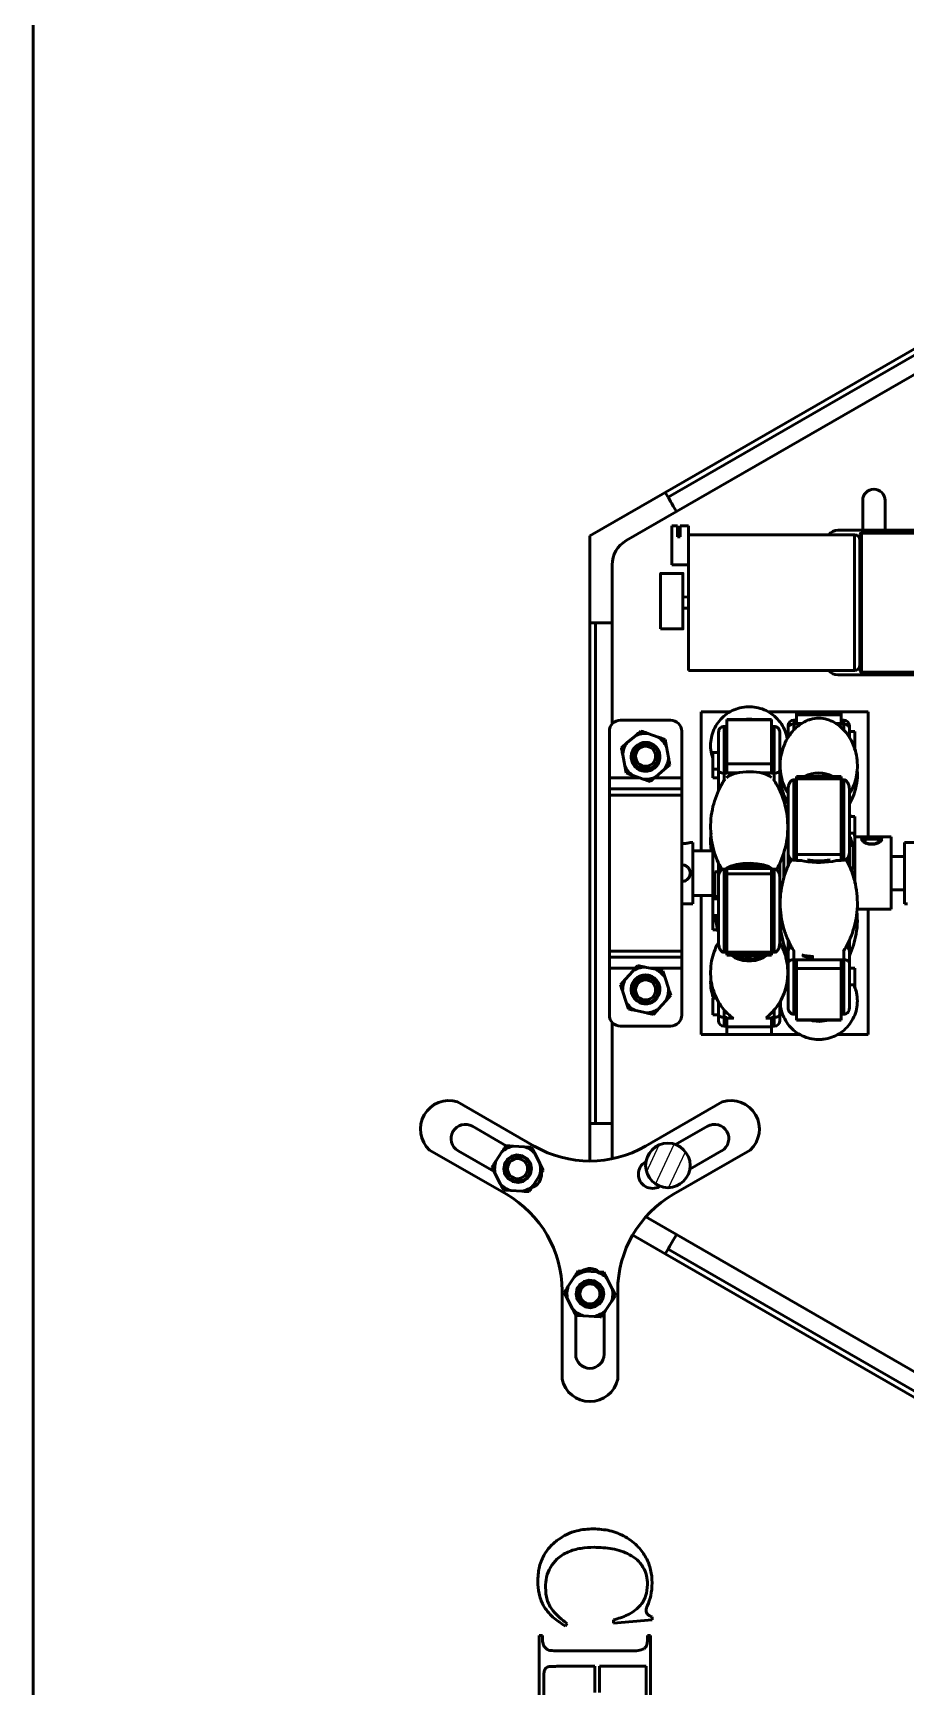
# Model space of a CAD drawing. Header units: millimetres. Extents: x 263 to 2983, y 441 to 2500.
# Drawn here: x 394.2 to 550.9, y 1349.6 to 1646.9 of the extents above; entities that cross this region are included whole.
import ezdxf

# ---------------------------------------------------------------- set-up
doc = ezdxf.new("R2010")
doc.units = ezdxf.units.MM
doc.header["$LTSCALE"] = 0.5
doc.layers.add('BOL', color=7, linetype='Continuous', lineweight=50)
doc.layers.add('HAT', color=3, linetype='Continuous')

# ---------------------------------------------------------------- blocks, each defined once
blk = doc.blocks.new('*U50')
at = {"layer": 'BOL'}
for p, q in [((-12, 6.19), (9.13, -6.01)), ((-1.8, 1.45), (-2.29, 0.59)), ((-0.07, 0.45), (-0.57, -0.4)), ((4.44, -3.3), (5.94, -0.7)), ((5.94, -0.7), (12, -4.2)), ((9.77, -4.07), (9.52, -4.5)), ((9.52, -4.5), (11.25, -5.5)), ((11.5, -5.07), (9.77, -4.07)), ((11.25, -5.5), (10.5, -6.8)), ((12, -4.2), (11.5, -5.07)), ((10.5, -6.8), (9.13, -6.01))]:
    blk.add_line(p, q, dxfattribs=at)
blk.add_lwpolyline([(-3.05, 6.8), (5.61, 1.8), (3.61, -1.67), (-5.05, 3.33)], close=True, dxfattribs=at)
blk = doc.blocks.new('*U51')
at = {"layer": 'BOL', "color": 0, "linetype": 'ByBlock', "lineweight": -2, "transparency": 16777216}
for p, rotation in [((511.22, 1909.54), 120), ((599.89, 1758.51), 239.9999999999999)]:
    blk.add_blockref('*U50', p, dxfattribs=dict(at, rotation=rotation))
blk.add_blockref('*U50', (686.35, 1910.82), dxfattribs=at)

msp = doc.modelspace()

# ---------------------------------------------------------------- hatches: boundary and pattern name
at = {"layer": 'HAT'}
h = msp.add_hatch(dxfattribs=at)
h.set_pattern_fill('ANSI31', color=256, scale=0.75, angle=20)
h.paths.add_polyline_path([(512.15, 1443.35, 1), (504.15, 1443.35, 1)])

# ---------------------------------------------------------------- linework, layer by layer
at = {"layer": 'BOL'}
for p, q in [((394.15, 1142.78), (394.15, 2030.87)), ((585.62, 1609.32), (507.68, 1564.32)), ((586.12, 1608.46), (508.18, 1563.46)), ((587.62, 1605.86), (509.68, 1560.86)), ((507.68, 1564.32), (494.15, 1556.51)), ((508.18, 1563.46), (507.68, 1564.32)), ((509.68, 1560.86), (500.65, 1555.65)), ((543.15, 1562.89), (543.15, 1557.52)), ((547.15, 1557.52), (547.15, 1562.89)), ((494.15, 1556.51), (494.15, 1540.89)), ((541.65, 1556.72), (511.85, 1556.72)), ((538.65, 1557.52), (567.65, 1557.52)), ((541.65, 1532.32), (541.65, 1556.72)), ((542.65, 1532.27), (542.65, 1556.77)), ((567.4, 1557.02), (542.9, 1557.02)), ((542.9, 1557.02), (542.9, 1532.02)), ((498.15, 1551.32), (498.15, 1540.89)), ((495.15, 1540.89), (494.15, 1540.89)), ((494.15, 1540.89), (494.15, 1450.89)), ((495.15, 1540.89), (495.15, 1450.89)), ((498.15, 1540.89), (495.15, 1540.89)), ((498.15, 1540.89), (498.15, 1522.71)), ((511.85, 1532.32), (541.65, 1532.32)), ((538.65, 1531.52), (567.65, 1531.52)), ((542.9, 1532.02), (567.4, 1532.02)), ((499.65, 1523.39), (508.65, 1523.39)), ((519.39, 1524.89), (514.15, 1524.89)), ((514.15, 1524.89), (514.15, 1499.89)), ((518.25, 1522.26), (518.25, 1513.87)), ((518.25, 1522.26), (518.75, 1522.26)), ((526.75, 1523.48), (518.75, 1523.48)), ((518.75, 1523.43), (518.75, 1523.48)), ((526.75, 1523.43), (518.75, 1523.43)), ((518.75, 1515.54), (518.75, 1523.43)), ((531.25, 1524.89), (526.16, 1524.89)), ((526.75, 1523.48), (526.75, 1523.43)), ((526.75, 1515.54), (526.75, 1523.43)), ((527.25, 1522.26), (526.75, 1522.26)), ((527.25, 1513.87), (527.25, 1522.26)), ((529.75, 1521.99), (529.75, 1522.39)), ((529.75, 1520.23), (529.75, 1521.99)), ((531.25, 1523.39), (530.75, 1523.39)), ((530.75, 1523.39), (530.75, 1522.67)), ((530.75, 1522.67), (531.25, 1522.67)), ((530.75, 1522.67), (530.75, 1521.55)), ((539.25, 1524.89), (531.25, 1524.89)), ((531.25, 1524.89), (531.25, 1524.33)), ((531.25, 1524.33), (539.25, 1524.33)), ((531.25, 1522.8), (531.25, 1524.33)), ((531.25, 1522.8), (531.25, 1522.67)), ((532.23, 1522.8), (531.25, 1522.8)), ((539.25, 1522.8), (538.26, 1522.8)), ((539.25, 1524.89), (539.25, 1524.33)), ((544.15, 1524.89), (539.25, 1524.89)), ((539.25, 1524.33), (539.25, 1522.8)), ((539.75, 1523.39), (539.25, 1523.39)), ((539.25, 1522.8), (539.25, 1522.67)), ((539.75, 1522.67), (539.25, 1522.67)), ((539.75, 1522.67), (539.75, 1523.39)), ((539.75, 1521.59), (539.75, 1522.67)), ((540.75, 1522.39), (540.75, 1521.99)), ((540.75, 1521.99), (540.75, 1520.26)), ((544.15, 1502.39), (544.15, 1524.89)), ((497.65, 1513), (497.65, 1521.39)), ((500.81, 1519.3), (499.8, 1518.44)), ((502.31, 1520.57), (500.81, 1519.3)), ((506.42, 1520.33), (504.57, 1520.99)), ((507.91, 1518.58), (507.67, 1519.89)), ((510.65, 1513), (510.65, 1521.39)), ((517.25, 1514.28), (517.25, 1521.2)), ((528.25, 1521.2), (528.25, 1514.28)), ((541.75, 1521.35), (540.75, 1521.35)), ((541.75, 1521.35), (541.75, 1518.37)), ((500.04, 1517.13), (500.4, 1515.2)), ((508.27, 1516.65), (507.91, 1518.58)), ((517.25, 1517.56), (516.25, 1517.56)), ((516.25, 1517.54), (516.25, 1517.56)), ((516.25, 1514.56), (516.25, 1517.54)), ((541.75, 1518.37), (541.75, 1518.35)), ((500.4, 1515.2), (500.64, 1513.9)), ((501.89, 1513.45), (503.74, 1512.79)), ((503.32, 1514.54), (503.52, 1514.48)), ((506, 1513.21), (507.5, 1514.49)), ((507.5, 1514.49), (508.51, 1515.35)), ((516.25, 1514.56), (517.25, 1514.56)), ((516.25, 1513), (516.25, 1514.56)), ((517.25, 1511.27), (517.25, 1514.28)), ((518.25, 1513.87), (518.75, 1513.87)), ((518.25, 1513.87), (518.25, 1512.54)), ((518.75, 1515.54), (526.75, 1515.54)), ((518.75, 1513.93), (518.75, 1515.54)), ((518.75, 1513.87), (518.75, 1513.93)), ((520.67, 1513.93), (518.75, 1513.93)), ((526.75, 1513.93), (524.83, 1513.93)), ((526.75, 1515.54), (526.75, 1513.93)), ((526.75, 1513.87), (526.75, 1513.93)), ((527.25, 1513.87), (526.75, 1513.87)), ((527.25, 1512.5), (527.25, 1513.87)), ((528.25, 1514.28), (528.25, 1511.27)), ((539.25, 1513.24), (531.25, 1513.24)), ((531.25, 1512.82), (531.25, 1513.24)), ((539.25, 1513.24), (539.25, 1512.82)), ((497.65, 1513), (497.65, 1511.02)), ((497.65, 1513), (503.17, 1513)), ((497.65, 1511.02), (510.65, 1511.02)), ((497.65, 1509.89), (497.65, 1511.02)), ((505.75, 1513), (510.65, 1513)), ((510.65, 1513), (510.65, 1511.02)), ((510.65, 1509.89), (510.65, 1511.02)), ((516.25, 1513), (517.25, 1513)), ((517.25, 1510.74), (517.25, 1511.27)), ((528.25, 1511.27), (528.25, 1510.7)), ((529.75, 1499.56), (529.75, 1510.88)), ((530.75, 1512.65), (530.75, 1498.22)), ((530.75, 1512.65), (531.25, 1512.65)), ((539.25, 1512.82), (531.25, 1512.82)), ((531.25, 1512.82), (531.25, 1499.26)), ((539.25, 1512.82), (539.25, 1499.26)), ((539.75, 1512.65), (539.25, 1512.65)), ((539.75, 1498.22), (539.75, 1512.65)), ((540.75, 1510.88), (540.75, 1499.56)), ((497.65, 1509.89), (510.65, 1509.89)), ((497.65, 1481.89), (497.65, 1509.89)), ((510.65, 1481.89), (510.65, 1509.89)), ((541.75, 1506.07), (540.75, 1506.07)), ((540.89, 1506.36), (540.95, 1506.07)), ((541.75, 1506.07), (541.75, 1503.07)), ((512.65, 1501.39), (512.14, 1501.39)), ((512.65, 1501.39), (512.65, 1495.89)), ((540.75, 1503.07), (541.75, 1503.07)), ((541.75, 1502.39), (541.6, 1503.09)), ((541.75, 1503.07), (541.75, 1502.39)), ((548.25, 1502.39), (541.75, 1502.39)), ((541.75, 1502.39), (541.75, 1494.05)), ((541.75, 1494.08), (541.75, 1502.39)), ((548.25, 1502.39), (548.25, 1501.99)), ((548.25, 1501.99), (548.25, 1489.39)), ((552.65, 1501.39), (550.65, 1501.39)), ((550.65, 1495.89), (550.65, 1501.39)), ((516.25, 1499.89), (512.65, 1499.89)), ((516.25, 1491.22), (516.25, 1500.75)), ((516.25, 1500.71), (516.25, 1491.22)), ((529, 1495.04), (529, 1499.72)), ((529, 1499.72), (529, 1495.04)), ((529.75, 1497.17), (529.75, 1499.56)), ((530.75, 1498.22), (531.25, 1498.22)), ((531.25, 1499.26), (539.25, 1499.26)), ((531.25, 1498.14), (531.25, 1499.26)), ((539.25, 1499.26), (539.25, 1498.14)), ((539.75, 1498.22), (539.25, 1498.22)), ((540.75, 1499.56), (540.75, 1497.24)), ((540.89, 1500.83), (541.4, 1500.83)), ((541.4, 1496.58), (541.4, 1500.83)), ((550.65, 1498.89), (548.25, 1498.89)), ((512.65, 1495.89), (512.65, 1490.39)), ((516.61, 1496.1), (516.61, 1491.7)), ((517.12, 1496.1), (516.61, 1496.1)), ((517.25, 1495.16), (517.25, 1497.72)), ((518.25, 1496.62), (518.25, 1481.66)), ((518.25, 1496.62), (518.75, 1496.62)), ((526.75, 1496.75), (518.75, 1496.75)), ((518.75, 1495.74), (518.75, 1496.75)), ((526.75, 1495.74), (518.75, 1495.74)), ((518.75, 1481.68), (518.75, 1495.74)), ((521.75, 1497.19), (521.75, 1496.75)), ((523.75, 1496.75), (523.75, 1497.19)), ((526.75, 1496.75), (526.75, 1495.74)), ((527.25, 1496.62), (526.75, 1496.62)), ((526.75, 1481.68), (526.75, 1495.74)), ((527.25, 1481.66), (527.25, 1496.62)), ((528.25, 1497.6), (528.25, 1495.16)), ((531.25, 1498.14), (532.22, 1498.14)), ((532.65, 1498.02), (532.08, 1498.14)), ((538.29, 1498.14), (539.25, 1498.14)), ((550.65, 1490.39), (550.65, 1495.89)), ((517.25, 1483.42), (517.25, 1495.16)), ((528.25, 1495.16), (528.25, 1483.42)), ((548.25, 1492.89), (550.65, 1492.89)), ((510.65, 1490.39), (512.65, 1490.39)), ((512.65, 1491.89), (516.25, 1491.89)), ((514.15, 1491.89), (514.15, 1466.89)), ((517.25, 1491.25), (516.25, 1491.25)), ((516.25, 1491.22), (516.25, 1491.25)), ((516.25, 1488.25), (516.25, 1491.22)), ((516.61, 1491.7), (516.78, 1491.25)), ((517.12, 1491.7), (516.61, 1491.7)), ((542.12, 1489.39), (548.25, 1489.39)), ((544.15, 1466.89), (544.15, 1489.39)), ((550.65, 1490.39), (551.17, 1490.39)), ((516.25, 1488.25), (517.25, 1488.25)), ((516.25, 1485.72), (516.25, 1488.25)), ((516.5, 1488.25), (516.58, 1487.9)), ((516.61, 1488.25), (516.61, 1487.78)), ((516.61, 1487.78), (516.71, 1487.78)), ((526.98, 1488.2), (526.99, 1488.22)), ((528.25, 1488.89), (528.44, 1488.89)), ((516.25, 1485.72), (517.06, 1485.72)), ((529.75, 1481.87), (529.75, 1483.79)), ((540.75, 1483.88), (540.75, 1481.87)), ((497.65, 1481.89), (510.65, 1481.89)), ((497.65, 1481.89), (497.65, 1480.77)), ((497.65, 1480.77), (510.65, 1480.77)), ((497.65, 1478.79), (497.65, 1480.77)), ((510.65, 1481.89), (510.65, 1480.77)), ((510.65, 1478.79), (510.65, 1480.77)), ((518.25, 1481.66), (518.75, 1481.66)), ((518.75, 1481.68), (526.75, 1481.68)), ((518.75, 1481.17), (518.75, 1481.68)), ((518.75, 1481.17), (526.75, 1481.17)), ((520.15, 1480.75), (519.52, 1481.17)), ((520.29, 1481.07), (520.12, 1481.17)), ((526.75, 1481.68), (526.75, 1481.17)), ((527.25, 1481.66), (526.75, 1481.66)), ((529.75, 1479.74), (529.75, 1481.87)), ((530.75, 1481.96), (530.75, 1480.33)), ((530.75, 1480.33), (530.75, 1470.55)), ((530.75, 1480.33), (531.25, 1480.33)), ((531.25, 1480.33), (531.25, 1480.29)), ((532.65, 1481.1), (532.22, 1481.19)), ((532.36, 1481), (532.75, 1480.91)), ((539.75, 1480.33), (539.25, 1480.33)), ((539.25, 1480.33), (539.25, 1480.29)), ((539.75, 1480.33), (539.75, 1482.01)), ((539.75, 1470.55), (539.75, 1480.33)), ((540.75, 1481.87), (540.75, 1479.74)), ((497.65, 1470.39), (497.65, 1478.79)), ((497.65, 1478.79), (502.27, 1478.79)), ((501.83, 1478.29), (500.52, 1476.83)), ((505.94, 1478.6), (504.02, 1479.01)), ((504.67, 1477.34), (504.46, 1477.36)), ((505.07, 1478.79), (510.65, 1478.79)), ((507.65, 1477.07), (507.24, 1478.33)), ((510.65, 1470.39), (510.65, 1478.79)), ((529.75, 1471.61), (529.75, 1479.74)), ((531.25, 1480.29), (539.25, 1480.29)), ((531.25, 1478.73), (531.25, 1480.29)), ((539.25, 1478.73), (531.25, 1478.73)), ((531.25, 1478.73), (531.25, 1469.54)), ((539.25, 1480.29), (539.25, 1478.73)), ((539.25, 1478.73), (539.25, 1469.54)), ((540.75, 1479.74), (540.75, 1471.61)), ((541.75, 1478.79), (540.75, 1478.79)), ((541.75, 1478.79), (541.75, 1477.16)), ((500.52, 1476.83), (499.63, 1475.84)), ((500.05, 1474.58), (500.66, 1472.71)), ((508.26, 1475.2), (507.65, 1477.07)), ((529.75, 1477.1), (529.62, 1476.92)), ((540.75, 1475.79), (541.75, 1475.79)), ((541.75, 1477.16), (541.75, 1475.79)), ((541.75, 1475.78), (541.75, 1475.24)), ((500.66, 1472.71), (501.07, 1471.45)), ((506.48, 1471.49), (507.79, 1472.95)), ((507.79, 1472.95), (508.67, 1473.94)), ((516.89, 1473.43), (516.25, 1473.43)), ((516.25, 1473.4), (516.25, 1473.43)), ((516.25, 1470.43), (516.25, 1473.4)), ((517.25, 1470.47), (517.25, 1472.75)), ((528.25, 1472.77), (528.25, 1470.47)), ((528.25, 1471.55), (528.43, 1471.85)), ((498.15, 1469.07), (498.15, 1450.89)), ((502.37, 1471.18), (504.29, 1470.78)), ((516.25, 1470.43), (517.25, 1470.43)), ((517.25, 1469.39), (517.25, 1470.47)), ((518.25, 1471.34), (518.25, 1469.97)), ((518.25, 1469.97), (518.75, 1469.97)), ((518.25, 1469.97), (518.25, 1468.39)), ((518.75, 1469.85), (518.75, 1469.97)), ((518.75, 1468.27), (518.75, 1469.85)), ((518.75, 1469.85), (519.94, 1469.85)), ((525.77, 1469.85), (526.75, 1469.85)), ((527.25, 1469.97), (526.75, 1469.97)), ((526.75, 1469.85), (526.75, 1469.97)), ((526.75, 1469.85), (526.75, 1468.27)), ((527.25, 1469.97), (527.25, 1471.35)), ((527.25, 1468.39), (527.25, 1469.97)), ((528.25, 1470.47), (528.25, 1469.39)), ((530.75, 1470.55), (531.25, 1470.55)), ((531.25, 1469.54), (539.25, 1469.54)), ((531.25, 1469.45), (531.25, 1469.54)), ((531.25, 1469.45), (539.25, 1469.45)), ((539.75, 1470.55), (539.25, 1470.55)), ((539.25, 1469.54), (539.25, 1469.45)), ((499.65, 1468.39), (508.65, 1468.39)), ((514.15, 1466.89), (518.75, 1466.89)), ((518.25, 1468.39), (518.75, 1468.39)), ((526.75, 1468.27), (518.75, 1468.27)), ((518.75, 1466.89), (518.75, 1468.27)), ((518.75, 1466.89), (526.75, 1466.89)), ((526.75, 1468.39), (527.25, 1468.39)), ((526.75, 1466.89), (526.75, 1468.27)), ((526.75, 1466.89), (531.91, 1466.89)), ((538.63, 1466.89), (544.15, 1466.89)), ((484.15, 1446.82), (470.37, 1454.77)), ((517.93, 1454.77), (504.15, 1446.82)), ((495.15, 1450.89), (494.15, 1450.89)), ((494.15, 1450.89), (494.15, 1444.14)), ((498.15, 1450.89), (495.15, 1450.89)), ((498.15, 1450.89), (498.15, 1444.54)), ((479.13, 1446.89), (473.05, 1450.4)), ((515.26, 1450.4), (509.55, 1447.1)), ((465.37, 1446.11), (479.15, 1438.16)), ((470.5, 1445.98), (476.94, 1442.27)), ((477.28, 1444.14), (478.35, 1445.78)), ((480.4, 1446.82), (482.36, 1446.71)), ((482.36, 1446.71), (483.69, 1446.64)), ((484.29, 1445.45), (485.18, 1443.7)), ((509.15, 1438.16), (522.93, 1446.11)), ((512.1, 1442.69), (517.81, 1445.98)), ((477.15, 1441.84), (476.55, 1443.02)), ((478.04, 1440.09), (477.15, 1441.84)), ((478.8, 1443.59), (478.97, 1443.97)), ((483.46, 1441.79), (483.26, 1441.4)), ((485.18, 1443.7), (485.78, 1442.52)), ((504.21, 1444.02), (504.14, 1443.98)), ((479.96, 1438.83), (478.64, 1438.9)), ((481.92, 1438.72), (479.96, 1438.83)), ((483.26, 1441.4), (482.81, 1440.89)), ((485.05, 1441.4), (483.97, 1439.76)), ((506.69, 1439.56), (506.76, 1439.6)), ((504.18, 1434.1), (509.68, 1430.92)), ((501.83, 1430.84), (507.68, 1427.46)), ((509.68, 1430.92), (587.62, 1385.92)), ((508.18, 1428.33), (507.68, 1427.46)), ((507.68, 1427.46), (585.62, 1382.46)), ((508.18, 1428.33), (586.12, 1383.33)), ((493.39, 1424.32), (495.35, 1424.21)), ((495.35, 1424.21), (496.68, 1424.14)), ((490.27, 1421.64), (491.34, 1423.28)), ((491.79, 1421.09), (491.96, 1421.47)), ((497.28, 1422.95), (498.17, 1421.2)), ((498.17, 1421.2), (498.77, 1420.02)), ((489.15, 1420.84), (489.15, 1404.92)), ((490.14, 1419.34), (489.54, 1420.52)), ((491.03, 1417.59), (490.14, 1419.34)), ((496.25, 1418.9), (495.8, 1418.39)), ((496.45, 1419.29), (496.25, 1418.9)), ((498.04, 1418.9), (496.97, 1417.26)), ((499.15, 1404.92), (499.15, 1420.84)), ((491.6, 1416.45), (491.6, 1409.42)), ((492.95, 1416.33), (491.63, 1416.4)), ((494.91, 1416.22), (492.95, 1416.33)), ((496.7, 1409.42), (496.7, 1416.86)), ((505.34, 1361.66), (498.39, 1361.11)), ((498.39, 1361.11), (498.39, 1361.66)), ((505.34, 1362.22), (505.34, 1361.66)), ((485.06, 1343.18), (485.06, 1358.88)), ((485.06, 1358.88), (485.62, 1358.88)), ((485.62, 1358.88), (485.62, 1358.2)), ((490.06, 1361.01), (489.78, 1360.55)), ((504.51, 1358.2), (504.51, 1358.88)), ((504.51, 1358.88), (505.06, 1358.88)), ((505.06, 1358.88), (505.06, 1343.33)), ((488.67, 1356.11), (501.45, 1356.11)), ((495.06, 1353.33), (488.22, 1353.33)), ((495.06, 1348.61), (495.06, 1353.33)), ((504.23, 1353.33), (495.89, 1353.33)), ((495.89, 1353.33), (495.89, 1348.61)), ((504.23, 1347.63), (504.23, 1353.33)), ((485.89, 1351.6), (485.89, 1348.04))]:
    msp.add_line(p, q, dxfattribs=at)
at = {"layer": 'BOL', "flags": 128}
for points in [[(509.68, 1560.86), (509.39, 1561.37), (509.11, 1561.85), (508.85, 1562.3), (508.62, 1562.7), (508.44, 1563.02), (508.3, 1563.26), (508.21, 1563.41), (508.18, 1563.46)], [(518.66, 1513.01), (519.13, 1513.39), (519.94, 1513.74), (521, 1513.99), (522.22, 1514.12), (523.49, 1514.1), (524.69, 1513.96), (525.72, 1513.69), (526.48, 1513.33), (526.79, 1513.07)], [(534.27, 1513.24), (535.21, 1513.36), (536.24, 1513.24)], [(534.69, 1513.24), (535.66, 1513.26), (535.82, 1513.24)], [(518.55, 1496.62), (518.73, 1496.77), (519.47, 1497.15), (520.47, 1497.44), (521.65, 1497.62), (522.92, 1497.67), (524.18, 1497.58), (525.33, 1497.37), (526.26, 1497.06), (526.91, 1496.66), (526.96, 1496.62)], [(524.57, 1497.05), (523.86, 1496.93), (523.75, 1496.91)], [(534.32, 1480.92), (533.79, 1480.95), (532.65, 1481.1)], [(535.4, 1469.2), (534.15, 1469.34), (533.81, 1469.45)], [(536.7, 1469.45), (536.65, 1469.43), (535.4, 1469.2)], [(478.86, 1443.72), (479.35, 1444.48), (480.1, 1445.02), (480.97, 1445.25), (482.03, 1445.1), (482.94, 1444.52), (483.46, 1443.74), (483.65, 1442.78), (483.47, 1441.85), (482.96, 1441.05), (482.16, 1440.49), (481.25, 1440.28), (480.29, 1440.44), (479.47, 1440.95), (478.9, 1441.74), (478.67, 1442.74), (478.86, 1443.72), (478.86, 1443.72)], [(509.68, 1430.92), (509.39, 1430.42), (509.11, 1429.93), (508.85, 1429.48), (508.62, 1429.09), (508.44, 1428.76), (508.3, 1428.52), (508.21, 1428.38), (508.18, 1428.33)], [(491.85, 1421.22), (492.34, 1421.98), (493.09, 1422.52), (493.96, 1422.75), (495.02, 1422.6), (495.93, 1422.02), (496.45, 1421.24), (496.64, 1420.28), (496.47, 1419.35), (495.95, 1418.55), (495.15, 1417.99), (494.24, 1417.78), (493.29, 1417.94), (492.46, 1418.45), (491.89, 1419.24), (491.66, 1420.24), (491.85, 1421.22), (491.85, 1421.22)]]:
    msp.add_lwpolyline(points, dxfattribs=at)
at = {"layer": 'BOL'}
for centre, radius in [((504.15, 1516.89), 2.3), ((504.15, 1516.89), 1.8), ((504.15, 1474.89), 2.3), ((504.15, 1474.89), 1.8), ((481.16, 1442.77), 2.3), ((508.15, 1443.35), 4), ((481.16, 1442.77), 1.8), ((494.15, 1420.27), 2.3), ((494.15, 1420.27), 1.8)]:
    msp.add_circle(centre, radius, dxfattribs=at)
for centre, radius, start, end in [((545.15, 1562.89), 2, 0, 180), ((503.15, 1551.32), 5, 120, 180), ((538.65, 1555.52), 2, 90, 143.1301), ((541.65, 1555.72), 1, 0, 90), ((542.9, 1556.77), 0.25, 90, 180), ((538.65, 1533.52), 2, 216.8699, 270), ((541.65, 1533.32), 1, 270, 0), ((542.9, 1532.27), 0.25, 180, 270), ((499.65, 1521.39), 2, 90, 180), ((508.65, 1521.39), 2, 0, 90), ((522.75, 1519.33), 4.26, 76.655, 103.345), ((530.75, 1522.39), 1, 90, 180), ((535.25, 1518.46), 5.28, 73.2671, 106.2429), ((539.75, 1522.39), 1, 0, 90), ((504.15, 1516.89), 4.12, 144.2447, 176.6552), ((504.15, 1516.89), 4.12, 84.2447, 116.6552), ((504.15, 1516.89), 2.5, 44.546, 135.073), ((504.15, 1516.89), 4.12, 24.2447, 56.6552), ((504.18, 1516.88), 2.49, 128.4695, 45.0939), ((504.15, 1516.89), 4.12, 324.2447, 356.6552), ((504.15, 1516.89), 4.12, 204.2447, 236.6552), ((504.15, 1516.89), 4.12, 264.2447, 296.6552), ((535.25, 1509.05), 4.87, 59.3292, 120.6708), ((535.25, 1513.56), 15.44, 262.3884, 277.6116), ((522.75, 1488.22), 9.16, 68.4849, 111.5151), ((522.75, 1488.91), 8.22, 72.5287, 107.4713), ((522.75, 1494.74), 2.15, 69.6604, 110.3396), ((535.23, 1512.87), 15.07, 260.1562, 282.2563), ((522.74, 1485.54), 5.45, 241.6009, 306.5944), ((522.75, 1485.64), 5.19, 241.7649, 300.5336), ((522.75, 1485.51), 4.53, 253.0958, 286.9042), ((522.75, 1485.24), 4.23, 254.2248, 285.7752), ((504.13, 1474.9), 2.49, 317.5224, 232.82), ((504.15, 1474.89), 4.12, 91.9214, 124.3319), ((504.15, 1474.89), 4.12, 31.9214, 64.3319), ((504.15, 1474.89), 4.12, 151.9214, 184.3319), ((504.15, 1474.89), 4.12, 331.9214, 4.3319), ((504.15, 1474.89), 4.12, 211.9214, 244.3319), ((504.15, 1474.89), 2.5, 232.2227, 322.7497), ((504.15, 1474.89), 4.12, 271.9214, 304.3319), ((499.65, 1470.39), 2, 180, 270), ((508.65, 1470.39), 2, 270, 0), ((518.25, 1469.39), 1, 180, 270), ((527.25, 1469.39), 1, 270, 0), ((468.83, 1449.89), 5.12, 72.5071, 227.4943), ((519.47, 1449.89), 5.12, 312.5071, 107.4943), ((471.77, 1448.19), 2.55, 60, 240), ((516.54, 1448.19), 2.55, 300, 120), ((481.16, 1442.77), 4.12, 100.6371, 133.0476), ((481.16, 1442.77), 4.12, 40.6371, 73.0476), ((494.15, 1464.14), 20, 240, 300), ((481.16, 1442.77), 4.12, 160.6371, 193.0476), ((482.9, 1441.77), 2.55, 289.4308, 3.6787), ((481.16, 1442.77), 4.12, 340.6371, 13.0476), ((505.41, 1441.77), 2.55, 120, 300), ((481.16, 1442.77), 4.12, 220.6371, 253.0476), ((481.16, 1442.77), 4.12, 280.6371, 313.0476), ((469.15, 1420.84), 20, 0, 60), ((519.15, 1420.84), 20, 120, 180), ((494.15, 1420.27), 4.12, 100.6371, 133.0476), ((494.15, 1422.27), 2.55, 49.4308, 123.6787), ((494.15, 1420.27), 4.12, 40.6371, 73.0476), ((494.15, 1420.27), 4.12, 160.6371, 193.0476), ((494.15, 1420.27), 4.12, 340.6371, 13.0476), ((494.15, 1420.27), 4.12, 220.6371, 253.0476), ((494.15, 1420.27), 4.12, 280.6371, 313.0476), ((494.15, 1409.42), 2.55, 180, 0), ((494.15, 1406.03), 5.12, 192.5071, 347.4943)]:
    msp.add_arc(centre, radius, start, end, dxfattribs=at)
for points, knots in [([(529.57, 1519.95), (529.56, 1520.07), (529.51, 1520.69), (529.1, 1521.74), (528.37, 1523.03), (527.35, 1524.12), (526.13, 1524.98), (524.76, 1525.56), (523.3, 1525.83), (521.82, 1525.79), (520.37, 1525.43), (519.03, 1524.78), (517.86, 1523.85), (516.92, 1522.7), (516.24, 1521.37), (515.85, 1519.92), (515.79, 1518.44), (515.94, 1517.28), (516.19, 1516.68), (516.25, 1516.53)], [0, 0, 0, 0, 0.015888, 0.080297, 0.144596, 0.20877, 0.272834, 0.336815, 0.400757, 0.464713, 0.528732, 0.59284, 0.657058, 0.721388, 0.785814, 0.850297, 0.914797, 0.979263, 1, 1, 1, 1]), ([(517.25, 1521.2), (517.27, 1521.33), (517.29, 1521.58), (517.48, 1521.91), (517.76, 1522.15), (518.03, 1522.25), (518.2, 1522.26), (518.25, 1522.26)], [0, 0, 0, 0, 0.232815, 0.465924, 0.690666, 0.901625, 1, 1, 1, 1]), ([(527.25, 1522.26), (527.36, 1522.25), (527.58, 1522.23), (527.86, 1522.06), (528.09, 1521.82), (528.23, 1521.51), (528.25, 1521.3), (528.25, 1521.2)], [0, 0, 0, 0, 0.1988331, 0.397484, 0.6009518, 0.8157692, 1, 1, 1, 1]), ([(533.79, 1523.52), (533.71, 1523.5), (533.19, 1523.38), (532.34, 1522.92), (531.22, 1522.12), (530.21, 1521.03), (529.37, 1519.72), (528.72, 1518.17), (528.34, 1516.45), (528.28, 1514.64), (528.55, 1512.92), (529.03, 1511.41), (529.53, 1510.55), (529.75, 1510.18)], [0, 0, 0, 0, 0.015057, 0.094007, 0.182509, 0.277043, 0.375735, 0.477293, 0.591851, 0.704074, 0.812897, 0.917553, 1, 1, 1, 1]), ([(530.75, 1522.67), (530.67, 1522.67), (530.52, 1522.66), (530.27, 1522.6), (530.01, 1522.48), (529.81, 1522.27), (529.75, 1522.09), (529.75, 1521.99), (529.75, 1521.99)], [0, 0, 0, 0, 0.1076369, 0.2144382, 0.3827811, 0.6639599, 0.9970315, 1, 1, 1, 1]), ([(540.75, 1510.2), (540.86, 1510.36), (541.28, 1510.97), (541.77, 1512.24), (542.17, 1513.95), (542.23, 1515.75), (541.98, 1517.48), (541.45, 1519.07), (540.69, 1520.47), (539.77, 1521.65), (538.73, 1522.56), (537.74, 1523.18), (537.04, 1523.41), (536.76, 1523.5)], [0, 0, 0, 0, 0.037402, 0.139314, 0.254388, 0.36714, 0.476487, 0.581672, 0.682059, 0.776933, 0.86538, 0.946161, 1, 1, 1, 1]), ([(540.75, 1521.99), (540.75, 1521.99), (540.75, 1522.09), (540.7, 1522.27), (540.49, 1522.48), (540.23, 1522.6), (539.99, 1522.66), (539.83, 1522.67), (539.75, 1522.67)], [0, 0, 0, 0, 0.002969, 0.336042, 0.617222, 0.785584, 0.892362, 1, 1, 1, 1]), ([(503.32, 1521.43), (503.21, 1521.35), (502.88, 1521.06), (502.54, 1520.77), (502.31, 1520.57)], [0, 0, 0, 0, 0.309673, 1, 1, 1, 1]), ([(504.57, 1520.99), (504.51, 1521.01), (504.08, 1521.16), (503.67, 1521.31), (503.32, 1521.43)], [0, 0, 0, 0, 0.146025, 1, 1, 1, 1]), ([(503.4, 1519.26), (503.69, 1519.32), (504.29, 1519.44), (505.05, 1519.28), (505.39, 1519.02), (505.49, 1518.94)], [0, 0, 0, 0, 0.410942, 0.833905, 1, 1, 1, 1]), ([(503.45, 1519.08), (503.44, 1519.12), (503.42, 1519.18), (503.41, 1519.24), (503.4, 1519.26)], [0, 0, 0, 0, 0.560129, 1, 1, 1, 1]), ([(507.67, 1519.89), (507.42, 1519.98), (507.01, 1520.12), (506.59, 1520.27), (506.42, 1520.33)], [0, 0, 0, 0, 0.592736, 1, 1, 1, 1]), ([(499.8, 1518.44), (499.83, 1518.3), (499.9, 1517.88), (499.99, 1517.44), (500.04, 1517.13)], [0, 0, 0, 0, 0.309684, 1, 1, 1, 1]), ([(503.1, 1514.42), (502.96, 1514.49), (502.55, 1514.71), (502.01, 1515.27), (501.62, 1516.08), (501.53, 1516.98), (501.74, 1517.84), (502.1, 1518.38), (502.34, 1518.62), (502.38, 1518.66)], [0, 0, 0, 0, 0.097308, 0.273047, 0.448795, 0.624622, 0.796261, 0.96529, 1, 1, 1, 1]), ([(505.94, 1518.65), (506.05, 1518.53), (506.36, 1518.2), (506.67, 1517.53), (506.77, 1516.67), (506.59, 1515.81), (506.13, 1515.06), (505.59, 1514.61), (505.24, 1514.44), (505.15, 1514.39)], [0, 0, 0, 0, 0.096554, 0.26182, 0.426978, 0.59751, 0.769409, 0.941274, 1, 1, 1, 1]), ([(508.51, 1515.35), (508.48, 1515.48), (508.4, 1515.91), (508.32, 1516.35), (508.27, 1516.65)], [0, 0, 0, 0, 0.309684, 1, 1, 1, 1]), ([(500.64, 1513.9), (500.88, 1513.81), (501.3, 1513.66), (501.72, 1513.51), (501.89, 1513.45)], [0, 0, 0, 0, 0.592736, 1, 1, 1, 1]), ([(505.15, 1514.39), (505.12, 1514.38), (504.99, 1514.33), (504.56, 1514.21), (503.87, 1514.16), (503.34, 1514.34), (503.1, 1514.42)], [0, 0, 0, 0, 0.041745, 0.209054, 0.639798, 1, 1, 1, 1]), ([(505.14, 1514.64), (505.07, 1514.6), (504.73, 1514.4), (504.05, 1514.34), (503.51, 1514.52), (503.28, 1514.6)], [0, 0, 0, 0, 0.1215308, 0.6148899, 1, 1, 1, 1]), ([(504.99, 1512.35), (505.09, 1512.44), (505.43, 1512.72), (505.77, 1513.01), (506, 1513.21)], [0, 0, 0, 0, 0.309692, 1, 1, 1, 1]), ([(518.25, 1513.87), (518.17, 1513.88), (518.02, 1513.88), (517.77, 1513.92), (517.51, 1514), (517.31, 1514.12), (517.25, 1514.22), (517.25, 1514.28), (517.25, 1514.28)], [0, 0, 0, 0, 0.107638, 0.214433, 0.382774, 0.663946, 0.997032, 1, 1, 1, 1]), ([(528.25, 1514.28), (528.25, 1514.28), (528.25, 1514.22), (528.2, 1514.12), (527.99, 1514), (527.73, 1513.92), (527.49, 1513.88), (527.33, 1513.88), (527.25, 1513.87)], [0, 0, 0, 0, 0.002968, 0.336057, 0.617231, 0.785591, 0.892388, 1, 1, 1, 1]), ([(528.34, 1514.4), (528.33, 1513.78), (528.31, 1512.54), (528.69, 1510.76), (529.17, 1509.36), (529.62, 1508.62), (529.78, 1508.36)], [0, 0, 0, 0, 0.296082, 0.581881, 0.855745, 1, 1, 1, 1]), ([(535.78, 1513.76), (535.81, 1513.76), (536.21, 1513.76), (536.79, 1513.59), (537.25, 1513.33), (537.4, 1513.24)], [0, 0, 0, 0, 0.050132, 0.684606, 1, 1, 1, 1]), ([(540.73, 1508.36), (540.83, 1508.51), (541.23, 1509.13), (541.71, 1510.38), (542.11, 1512.11), (542.25, 1513.51), (542.15, 1514.32), (542.13, 1514.5)], [0, 0, 0, 0, 0.085353, 0.351036, 0.621511, 0.916985, 1, 1, 1, 1]), ([(503.74, 1512.79), (503.8, 1512.77), (504.22, 1512.62), (504.64, 1512.47), (504.99, 1512.35)], [0, 0, 0, 0, 0.14601, 1, 1, 1, 1]), ([(518.41, 1512.76), (518.35, 1512.68), (517.9, 1512.07), (517.23, 1510.76), (516.48, 1508.85), (515.98, 1506.75), (515.77, 1504.54), (515.88, 1502.3), (516.3, 1500.19), (516.94, 1498.24), (517.56, 1497.07), (517.86, 1496.5)], [0, 0, 0, 0, 0.0180813, 0.1360809, 0.2562573, 0.377703, 0.5120769, 0.6418701, 0.766847, 0.8871875, 1, 1, 1, 1]), ([(517.36, 1510.93), (517.34, 1510.97), (517.27, 1511.07), (517.25, 1511.19), (517.25, 1511.27), (517.25, 1511.27)], [0, 0, 0, 0, 0.350214, 0.9836, 1, 1, 1, 1]), ([(527.62, 1496.51), (527.84, 1496.88), (528.39, 1497.84), (529.02, 1499.55), (529.53, 1501.65), (529.74, 1503.86), (529.62, 1506.1), (529.21, 1508.21), (528.54, 1510.17), (527.82, 1511.69), (527.27, 1512.49), (527.08, 1512.75)], [0, 0, 0, 0, 0.075608, 0.195755, 0.317173, 0.451514, 0.581277, 0.706225, 0.826532, 0.942174, 1, 1, 1, 1]), ([(528.25, 1511.27), (528.25, 1511.27), (528.25, 1511.19), (528.24, 1511.07), (528.16, 1510.96), (528.13, 1510.91)], [0, 0, 0, 0, 0.015453, 0.612269, 1, 1, 1, 1]), ([(529.75, 1510.88), (529.75, 1510.88), (529.75, 1511.13), (529.81, 1511.59), (530.01, 1512.13), (530.27, 1512.46), (530.52, 1512.62), (530.67, 1512.64), (530.75, 1512.65)], [0, 0, 0, 0, 0.002991, 0.336053, 0.617218, 0.785569, 0.892363, 1, 1, 1, 1]), ([(539.75, 1512.65), (539.83, 1512.64), (539.99, 1512.62), (540.23, 1512.46), (540.49, 1512.13), (540.7, 1511.59), (540.75, 1511.13), (540.75, 1510.88), (540.75, 1510.88)], [0, 0, 0, 0, 0.107638, 0.21441, 0.382778, 0.663945, 0.997009, 1, 1, 1, 1]), ([(510.65, 1501.18), (510.82, 1501.19), (511.15, 1501.2), (511.59, 1501.26), (511.93, 1501.33), (512.13, 1501.39), (512.14, 1501.39), (512.14, 1501.39)], [0, 0, 0, 0, 0.209362, 0.41852, 0.632639, 0.850279, 1, 1, 1, 1]), ([(515.9, 1503.09), (515.85, 1502.44), (515.77, 1501.37), (515.91, 1500.31), (515.97, 1499.89)], [0, 0, 0, 0, 0.6090212, 1, 1, 1, 1]), ([(541.4, 1500.83), (541.31, 1501.1), (541.13, 1501.63), (540.97, 1502.17), (540.89, 1502.44)], [0, 0, 0, 0, 0.4999776, 1, 1, 1, 1]), ([(542.95, 1501.99), (542.95, 1502), (542.96, 1502.08), (543.05, 1502.21), (543.36, 1502.31), (543.82, 1502.36), (544.4, 1502.38), (545.01, 1502.38), (545.58, 1502.37), (546.07, 1502.33), (546.41, 1502.23), (546.57, 1502.07), (546.55, 1501.85), (546.34, 1501.59), (545.96, 1501.34), (545.43, 1501.14), (544.83, 1501.05), (544.23, 1501.1), (543.69, 1501.27), (543.26, 1501.52), (543, 1501.78), (542.97, 1501.92), (542.95, 1501.99)], [0, 0, 0, 0, 0.008753, 0.061375, 0.113781, 0.167276, 0.220757, 0.272212, 0.322427, 0.374314, 0.428961, 0.479601, 0.532514, 0.585104, 0.637963, 0.69173, 0.744436, 0.795014, 0.84566, 0.898881, 0.954173, 1, 1, 1, 1]), ([(546.23, 1501.69), (546.24, 1501.72), (546.26, 1501.8), (546.12, 1501.89), (545.85, 1501.96), (545.44, 1501.98), (544.97, 1501.98), (544.46, 1501.98), (543.98, 1501.97), (543.59, 1501.95), (543.34, 1501.88), (543.26, 1501.78), (543.25, 1501.72), (543.25, 1501.71)], [0, 0, 0, 0, 0.046782, 0.145282, 0.253047, 0.356964, 0.458567, 0.562982, 0.67105, 0.777864, 0.880898, 0.983049, 1, 1, 1, 1]), ([(544.63, 1501.15), (544.55, 1501.15), (544.29, 1501.15), (543.88, 1501.28), (543.5, 1501.46), (543.32, 1501.62), (543.28, 1501.67), (543.27, 1501.68)], [0, 0, 0, 0, 0.118125, 0.394507, 0.682745, 0.920148, 1, 1, 1, 1]), ([(546.25, 1501.69), (546.26, 1501.7), (546.26, 1501.73), (546.16, 1501.58), (545.91, 1501.41), (545.51, 1501.23), (545.04, 1501.12), (544.74, 1501.14), (544.63, 1501.15)], [0, 0, 0, 0, 0.1277176, 0.2916242, 0.4601065, 0.6624813, 0.878438, 1, 1, 1, 1]), ([(530.34, 1498.34), (530.32, 1498.3), (529.93, 1497.68), (529.37, 1496.33), (528.72, 1494.31), (528.35, 1492.14), (528.28, 1489.89), (528.52, 1487.65), (529.05, 1485.55), (529.8, 1483.6), (530.48, 1482.43), (530.81, 1481.86)], [0, 0, 0, 0, 0.007058, 0.12865, 0.251513, 0.37511, 0.509395, 0.63893, 0.76376, 0.884152, 1, 1, 1, 1]), ([(529.75, 1499.56), (529.75, 1499.56), (529.75, 1499.37), (529.81, 1499.03), (530.01, 1498.61), (530.27, 1498.37), (530.52, 1498.24), (530.67, 1498.23), (530.75, 1498.22)], [0, 0, 0, 0, 0.002987, 0.336051, 0.61724, 0.785562, 0.892364, 1, 1, 1, 1]), ([(539.65, 1481.84), (539.85, 1482.15), (540.43, 1483.03), (541.15, 1484.66), (541.79, 1486.69), (542.16, 1488.86), (542.23, 1491.11), (541.99, 1493.35), (541.46, 1495.45), (540.84, 1497.12), (540.32, 1498.02), (540.14, 1498.33)], [0, 0, 0, 0, 0.063497, 0.184797, 0.307365, 0.430664, 0.564626, 0.69385, 0.81838, 0.938479, 1, 1, 1, 1]), ([(539.75, 1498.22), (539.83, 1498.23), (539.99, 1498.24), (540.23, 1498.37), (540.49, 1498.61), (540.7, 1499.03), (540.75, 1499.37), (540.75, 1499.56), (540.75, 1499.56)], [0, 0, 0, 0, 0.107636, 0.214417, 0.382757, 0.663947, 0.997013, 1, 1, 1, 1]), ([(510.65, 1494.39), (510.82, 1494.41), (511.15, 1494.44), (511.59, 1494.69), (511.94, 1495.06), (512.14, 1495.53), (512.17, 1496.04), (512.04, 1496.52), (511.77, 1496.94), (511.36, 1497.24), (510.97, 1497.39), (510.72, 1497.38), (510.65, 1497.37)], [0, 0, 0, 0, 0.104637, 0.209175, 0.316186, 0.424966, 0.53112, 0.634499, 0.738966, 0.846778, 0.955277, 1, 1, 1, 1]), ([(517.12, 1496.17), (517.04, 1496.16), (516.87, 1496.14), (516.7, 1496.11), (516.61, 1496.1)], [0, 0, 0, 0, 0.499981, 1, 1, 1, 1]), ([(518.25, 1496.62), (518.17, 1496.61), (518.02, 1496.6), (517.77, 1496.46), (517.51, 1496.2), (517.31, 1495.74), (517.25, 1495.37), (517.25, 1495.16), (517.25, 1495.16)], [0, 0, 0, 0, 0.107637, 0.21443, 0.382768, 0.663931, 0.997024, 1, 1, 1, 1]), ([(528.25, 1495.16), (528.25, 1495.16), (528.25, 1495.37), (528.2, 1495.74), (527.99, 1496.2), (527.73, 1496.46), (527.49, 1496.6), (527.33, 1496.61), (527.25, 1496.62)], [0, 0, 0, 0, 0.002976, 0.336072, 0.617238, 0.785594, 0.892388, 1, 1, 1, 1]), ([(540.89, 1496.81), (540.97, 1496.77), (541.13, 1496.7), (541.31, 1496.62), (541.4, 1496.58)], [0, 0, 0, 0, 0.4999802, 1, 1, 1, 1]), ([(526.82, 1494.15), (526.84, 1494.12), (526.87, 1494.06), (526.91, 1494), (526.93, 1493.97)], [0, 0, 0, 0, 0.500587, 1, 1, 1, 1]), ([(517.12, 1485.76), (517.04, 1486.17), (516.87, 1487), (516.7, 1487.83), (516.61, 1488.25)], [0, 0, 0, 0, 0.499994, 1, 1, 1, 1]), ([(516.65, 1487.78), (516.73, 1487.42), (516.89, 1486.64), (517.04, 1485.85), (517.12, 1485.42)], [0, 0, 0, 0, 0.454961, 1, 1, 1, 1]), ([(528.42, 1488.89), (528.38, 1488.56), (528.26, 1487.49), (528.39, 1485.68), (528.8, 1483.57), (529.28, 1482.05), (529.67, 1481.27), (529.75, 1481.11)], [0, 0, 0, 0, 0.124937, 0.403628, 0.671967, 0.930358, 1, 1, 1, 1]), ([(540.75, 1481.05), (541.01, 1481.67), (541.54, 1482.93), (542.02, 1485.02), (542.24, 1487.03), (542.14, 1488.34), (542.1, 1488.87)], [0, 0, 0, 0, 0.251446, 0.511257, 0.798744, 1, 1, 1, 1]), ([(517.25, 1483.41), (517.23, 1483.37), (516.89, 1482.88), (516.44, 1481.77), (515.95, 1480.06), (515.77, 1478.22), (515.9, 1476.36), (516.33, 1474.62), (517, 1473.06), (517.86, 1471.72), (518.84, 1470.65), (519.55, 1470.05), (519.93, 1469.82), (519.94, 1469.82)], [0, 0, 0, 0, 0.009609, 0.119841, 0.232313, 0.356289, 0.476778, 0.592844, 0.703852, 0.809145, 0.907806, 0.998623, 1, 1, 1, 1]), ([(518.25, 1481.66), (518.17, 1481.67), (518.02, 1481.69), (517.77, 1481.85), (517.51, 1482.17), (517.31, 1482.72), (517.25, 1483.17), (517.25, 1483.42), (517.25, 1483.42)], [0, 0, 0, 0, 0.10764, 0.214432, 0.382765, 0.663942, 0.997023, 1, 1, 1, 1]), ([(525.74, 1469.94), (525.76, 1469.95), (526.18, 1470.19), (526.92, 1470.9), (527.91, 1472.07), (528.73, 1473.51), (529.35, 1475.16), (529.69, 1476.99), (529.71, 1478.88), (529.41, 1480.68), (528.93, 1482.2), (528.45, 1483.04), (528.25, 1483.38)], [0, 0, 0, 0, 0.003736, 0.103693, 0.209705, 0.320039, 0.433295, 0.560931, 0.685423, 0.805735, 0.921165, 1, 1, 1, 1]), ([(528.25, 1483.42), (528.25, 1483.42), (528.25, 1483.17), (528.2, 1482.72), (527.99, 1482.17), (527.73, 1481.85), (527.49, 1481.69), (527.33, 1481.67), (527.25, 1481.66)], [0, 0, 0, 0, 0.002978, 0.336061, 0.61724, 0.785593, 0.892385, 1, 1, 1, 1]), ([(529.75, 1481.87), (529.75, 1481.87), (529.75, 1481.95), (529.78, 1482.13), (529.92, 1482.37), (530.13, 1482.56), (530.3, 1482.63), (530.37, 1482.66)], [0, 0, 0, 0, 0.006329, 0.25027, 0.535655, 0.803179, 1, 1, 1, 1]), ([(529.75, 1479.74), (529.75, 1479.74), (529.75, 1479.82), (529.81, 1479.97), (530.01, 1480.15), (530.27, 1480.27), (530.52, 1480.32), (530.67, 1480.33), (530.75, 1480.33)], [0, 0, 0, 0, 0.00297, 0.336041, 0.617224, 0.785568, 0.892363, 1, 1, 1, 1]), ([(532.75, 1480.91), (532.92, 1480.88), (533.42, 1480.8), (533.98, 1480.76), (534.35, 1480.73)], [0, 0, 0, 0, 0.350068, 1, 1, 1, 1]), ([(539.75, 1480.33), (539.83, 1480.33), (539.99, 1480.32), (540.23, 1480.27), (540.49, 1480.15), (540.7, 1479.97), (540.75, 1479.82), (540.75, 1479.74), (540.75, 1479.74)], [0, 0, 0, 0, 0.107638, 0.214411, 0.382772, 0.663957, 0.99703, 1, 1, 1, 1]), ([(540.16, 1482.65), (540.22, 1482.62), (540.39, 1482.56), (540.59, 1482.37), (540.72, 1482.13), (540.75, 1481.95), (540.75, 1481.87), (540.75, 1481.87)], [0, 0, 0, 0, 0.180922, 0.453746, 0.744765, 0.993546, 1, 1, 1, 1]), ([(502.72, 1479.28), (502.63, 1479.18), (502.34, 1478.86), (502.04, 1478.52), (501.83, 1478.29)], [0, 0, 0, 0, 0.309675, 1, 1, 1, 1]), ([(504.02, 1479.01), (503.95, 1479.02), (503.51, 1479.11), (503.08, 1479.2), (502.72, 1479.28)], [0, 0, 0, 0, 0.145962, 1, 1, 1, 1]), ([(502.82, 1476.96), (502.86, 1477), (503.12, 1477.23), (503.79, 1477.42), (504.38, 1477.33), (504.67, 1477.29)], [0, 0, 0, 0, 0.083087, 0.54327, 1, 1, 1, 1]), ([(502.83, 1477.23), (502.86, 1477.25), (502.98, 1477.32), (503.39, 1477.5), (504.07, 1477.64), (504.62, 1477.53), (504.87, 1477.49)], [0, 0, 0, 0, 0.041741, 0.209038, 0.639773, 1, 1, 1, 1]), ([(504.87, 1477.49), (505.02, 1477.43), (505.45, 1477.27), (506.06, 1476.79), (506.55, 1476.03), (506.77, 1475.16), (506.67, 1474.28), (506.39, 1473.69), (506.18, 1473.42), (506.14, 1473.38)], [0, 0, 0, 0, 0.097302, 0.273055, 0.4488, 0.624631, 0.796275, 0.9653, 1, 1, 1, 1]), ([(507.24, 1478.33), (506.98, 1478.38), (506.55, 1478.47), (506.12, 1478.57), (505.94, 1478.6)], [0, 0, 0, 0, 0.592745, 1, 1, 1, 1]), ([(515.87, 1477.51), (515.85, 1476.94), (515.79, 1475.79), (516, 1474.39), (516.3, 1473.63), (516.38, 1473.4)], [0, 0, 0, 0, 0.409733, 0.82563, 1, 1, 1, 1]), ([(529.65, 1476.97), (529.66, 1477.08), (529.68, 1477.24), (529.65, 1477.39), (529.64, 1477.43)], [0, 0, 0, 0, 0.752792, 1, 1, 1, 1]), ([(499.63, 1475.84), (499.68, 1475.71), (499.81, 1475.3), (499.95, 1474.87), (500.05, 1474.58)], [0, 0, 0, 0, 0.309705, 1, 1, 1, 1]), ([(502.62, 1472.92), (502.49, 1473.02), (502.15, 1473.3), (501.74, 1473.92), (501.53, 1474.76), (501.59, 1475.63), (501.95, 1476.45), (502.42, 1476.96), (502.75, 1477.18), (502.83, 1477.23)], [0, 0, 0, 0, 0.096552, 0.261814, 0.426976, 0.597499, 0.769404, 0.941262, 1, 1, 1, 1]), ([(501.97, 1475.62), (501.94, 1475.63), (501.88, 1475.65), (501.82, 1475.67), (501.79, 1475.68)], [0, 0, 0, 0, 0.560096, 1, 1, 1, 1]), ([(508.67, 1473.94), (508.63, 1474.07), (508.5, 1474.48), (508.36, 1474.91), (508.26, 1475.2)], [0, 0, 0, 0, 0.309705, 1, 1, 1, 1]), ([(535.5, 1465.99), (535.71, 1466), (536.42, 1466.05), (537.59, 1466.34), (538.93, 1466.98), (540.11, 1467.9), (541.06, 1469.05), (541.76, 1470.37), (542.15, 1471.81), (542.22, 1473.3), (542.04, 1474.62), (541.72, 1475.38), (541.59, 1475.68)], [0, 0, 0, 0, 0.0476268, 0.1568719, 0.2664361, 0.3761943, 0.4861482, 0.5962647, 0.7064895, 0.8167404, 0.9269348, 1, 1, 1, 1]), ([(501.07, 1471.45), (501.32, 1471.4), (501.75, 1471.31), (502.19, 1471.22), (502.37, 1471.18)], [0, 0, 0, 0, 0.592742, 1, 1, 1, 1]), ([(506.08, 1473.32), (506.07, 1473.31), (505.91, 1473.02), (505.32, 1472.64), (504.42, 1472.37), (503.69, 1472.37), (503.37, 1472.55), (503.33, 1472.57)], [0, 0, 0, 0, 0.008482, 0.330019, 0.63914, 0.956705, 1, 1, 1, 1]), ([(505.59, 1470.5), (505.68, 1470.6), (505.97, 1470.93), (506.27, 1471.26), (506.48, 1471.49)], [0, 0, 0, 0, 0.309707, 1, 1, 1, 1]), ([(528.36, 1472.92), (528.35, 1472.66), (528.33, 1471.91), (528.65, 1470.68), (529.26, 1469.33), (530.16, 1468.14), (531.29, 1467.17), (532.6, 1466.46), (534.02, 1466.03), (535.01, 1466), (535.5, 1465.99)], [0, 0, 0, 0, 0.06989, 0.203477, 0.336862, 0.469994, 0.602874, 0.735549, 0.868097, 1, 1, 1, 1]), ([(530.75, 1470.55), (530.65, 1470.56), (530.43, 1470.58), (530.14, 1470.75), (529.92, 1471), (529.78, 1471.3), (529.76, 1471.51), (529.75, 1471.61)], [0, 0, 0, 0, 0.198825, 0.397484, 0.600973, 0.815736, 1, 1, 1, 1]), ([(540.75, 1471.61), (540.74, 1471.49), (540.72, 1471.24), (540.53, 1470.9), (540.25, 1470.67), (539.97, 1470.56), (539.81, 1470.55), (539.75, 1470.55)], [0, 0, 0, 0, 0.232857, 0.465965, 0.690675, 0.90163, 1, 1, 1, 1]), ([(504.29, 1470.78), (504.36, 1470.76), (504.79, 1470.67), (505.22, 1470.58), (505.59, 1470.5)], [0, 0, 0, 0, 0.145962, 1, 1, 1, 1]), ([(517.25, 1470.47), (517.25, 1470.47), (517.25, 1470.4), (517.31, 1470.27), (517.51, 1470.11), (517.77, 1470.02), (518.02, 1469.98), (518.17, 1469.98), (518.25, 1469.97)], [0, 0, 0, 0, 0.002979, 0.336047, 0.617224, 0.785567, 0.892365, 1, 1, 1, 1]), ([(527.25, 1469.97), (527.33, 1469.98), (527.49, 1469.98), (527.73, 1470.02), (527.99, 1470.11), (528.2, 1470.27), (528.25, 1470.4), (528.25, 1470.47), (528.25, 1470.47)], [0, 0, 0, 0, 0.10761, 0.214409, 0.38277, 0.66395, 0.997021, 1, 1, 1, 1]), ([(478.35, 1445.78), (478.39, 1445.83), (478.63, 1446.21), (478.87, 1446.58), (479.08, 1446.89)], [0, 0, 0, 0, 0.145979, 1, 1, 1, 1]), ([(479.08, 1446.89), (479.21, 1446.88), (479.65, 1446.86), (480.09, 1446.83), (480.4, 1446.82)], [0, 0, 0, 0, 0.30973, 1, 1, 1, 1]), ([(483.69, 1446.64), (483.75, 1446.52), (483.95, 1446.13), (484.15, 1445.73), (484.29, 1445.45)], [0, 0, 0, 0, 0.309687, 1, 1, 1, 1]), ([(476.55, 1443.02), (476.69, 1443.24), (476.93, 1443.61), (477.18, 1443.98), (477.28, 1444.14)], [0, 0, 0, 0, 0.592752, 1, 1, 1, 1]), ([(479.04, 1443.64), (479, 1443.66), (478.95, 1443.68), (478.89, 1443.71), (478.86, 1443.72)], [0, 0, 0, 0, 0.559964, 1, 1, 1, 1]), ([(485.78, 1442.52), (485.63, 1442.3), (485.39, 1441.93), (485.15, 1441.56), (485.05, 1441.4)], [0, 0, 0, 0, 0.592767, 1, 1, 1, 1]), ([(478.64, 1438.9), (478.58, 1439.02), (478.38, 1439.41), (478.18, 1439.81), (478.04, 1440.09)], [0, 0, 0, 0, 0.309667, 1, 1, 1, 1]), ([(483.25, 1438.65), (483.11, 1438.66), (482.68, 1438.68), (482.23, 1438.7), (481.92, 1438.72)], [0, 0, 0, 0, 0.309701, 1, 1, 1, 1]), ([(483.97, 1439.76), (483.94, 1439.71), (483.69, 1439.33), (483.45, 1438.96), (483.25, 1438.65)], [0, 0, 0, 0, 0.145975, 1, 1, 1, 1]), ([(491.34, 1423.28), (491.38, 1423.33), (491.62, 1423.71), (491.86, 1424.08), (492.07, 1424.39)], [0, 0, 0, 0, 0.14598, 1, 1, 1, 1]), ([(492.07, 1424.39), (492.2, 1424.38), (492.64, 1424.36), (493.09, 1424.34), (493.39, 1424.32)], [0, 0, 0, 0, 0.3097, 1, 1, 1, 1]), ([(496.68, 1424.14), (496.74, 1424.02), (496.94, 1423.63), (497.14, 1423.23), (497.28, 1422.95)], [0, 0, 0, 0, 0.309705, 1, 1, 1, 1]), ([(489.54, 1420.52), (489.68, 1420.74), (489.92, 1421.11), (490.17, 1421.48), (490.27, 1421.64)], [0, 0, 0, 0, 0.592731, 1, 1, 1, 1]), ([(492.03, 1421.14), (491.99, 1421.16), (491.94, 1421.18), (491.88, 1421.21), (491.85, 1421.22)], [0, 0, 0, 0, 0.560086, 1, 1, 1, 1]), ([(498.77, 1420.02), (498.62, 1419.8), (498.38, 1419.43), (498.14, 1419.06), (498.04, 1418.9)], [0, 0, 0, 0, 0.592731, 1, 1, 1, 1]), ([(491.63, 1416.4), (491.57, 1416.52), (491.37, 1416.91), (491.17, 1417.31), (491.03, 1417.59)], [0, 0, 0, 0, 0.309705, 1, 1, 1, 1]), ([(496.24, 1416.15), (496.1, 1416.16), (495.67, 1416.18), (495.22, 1416.2), (494.91, 1416.22)], [0, 0, 0, 0, 0.309688, 1, 1, 1, 1]), ([(496.97, 1417.26), (496.93, 1417.21), (496.68, 1416.83), (496.44, 1416.46), (496.24, 1416.15)], [0, 0, 0, 0, 0.145984, 1, 1, 1, 1]), ([(488.41, 1376.07), (488.94, 1376.42), (490, 1377.1), (492.14, 1377.88), (493.76, 1377.99), (494.76, 1378.05)], [0, 0, 0, 0, 0.280157, 0.560298, 1, 1, 1, 1]), ([(494.76, 1378.05), (495.76, 1377.98), (497.75, 1377.85), (500.56, 1376.71), (502.8, 1375), (504.29, 1372.89), (505.18, 1370.69), (505.29, 1369.12), (505.34, 1368.33)], [0, 0, 0, 0, 0.186716, 0.373359, 0.559849, 0.706552, 0.853263, 1, 1, 1, 1]), ([(484.78, 1368.59), (484.83, 1369.4), (484.91, 1371.02), (485.73, 1373.15), (486.93, 1374.86), (487.91, 1375.67), (488.41, 1376.07)], [0, 0, 0, 0, 0.280064, 0.559811, 0.779866, 1, 1, 1, 1]), ([(494.89, 1374.72), (494.09, 1374.68), (492.5, 1374.62), (490.17, 1373.98), (488.25, 1372.78), (487, 1371.14), (486.28, 1369.37), (486.21, 1368.12), (486.17, 1367.49)], [0, 0, 0, 0, 0.186976, 0.373748, 0.560012, 0.706574, 0.853233, 1, 1, 1, 1]), ([(504.51, 1368.02), (504.47, 1368.57), (504.39, 1369.67), (503.74, 1371.21), (502.69, 1372.51), (500.85, 1373.75), (498.19, 1374.59), (495.99, 1374.68), (494.89, 1374.72)], [0, 0, 0, 0, 0.125014, 0.24999, 0.374862, 0.499949, 0.749636, 1, 1, 1, 1]), ([(489.78, 1360.55), (488.99, 1361.05), (487.41, 1362.04), (485.74, 1364.11), (484.9, 1366.39), (484.82, 1367.86), (484.78, 1368.59)], [0, 0, 0, 0, 0.280261, 0.559734, 0.779735, 1, 1, 1, 1]), ([(486.17, 1367.49), (486.22, 1366.75), (486.32, 1365.27), (487.34, 1363.41), (488.69, 1362.07), (489.6, 1361.36), (490.06, 1361.01)], [0, 0, 0, 0, 0.27989, 0.55907, 0.77947, 1, 1, 1, 1]), ([(498.39, 1361.66), (499.25, 1361.92), (500.96, 1362.45), (503.06, 1363.88), (504.32, 1365.9), (504.44, 1367.31), (504.51, 1368.02)], [0, 0, 0, 0, 0.280805, 0.560339, 0.780081, 1, 1, 1, 1]), ([(505.34, 1368.33), (505.29, 1367.54), (505.21, 1366.14), (504.71, 1364.82), (504.49, 1364.24)], [0, 0, 0, 0, 0.559797, 1, 1, 1, 1]), ([(504.49, 1364.24), (504.42, 1364.09), (504.3, 1363.82), (504.25, 1363.53), (504.23, 1363.4)], [0, 0, 0, 0, 0.560532, 1, 1, 1, 1]), ([(504.23, 1363.4), (504.24, 1363.27), (504.26, 1363.03), (504.39, 1362.83), (504.45, 1362.74)], [0, 0, 0, 0, 0.558492, 1, 1, 1, 1]), ([(504.45, 1362.74), (504.6, 1362.6), (504.86, 1362.37), (505.19, 1362.26), (505.34, 1362.22)], [0, 0, 0, 0, 0.55915, 1, 1, 1, 1]), ([(485.62, 1358.2), (485.64, 1357.94), (485.67, 1357.48), (485.87, 1357.07), (485.96, 1356.89)], [0, 0, 0, 0, 0.559686, 1, 1, 1, 1]), ([(485.96, 1356.89), (486.14, 1356.67), (486.5, 1356.23), (487.54, 1356.12), (488.24, 1356.11), (488.67, 1356.11)], [0, 0, 0, 0, 0.276942, 0.557557, 1, 1, 1, 1]), ([(501.45, 1356.11), (501.92, 1356.1), (502.76, 1356.08), (503.54, 1356.36), (503.89, 1356.48)], [0, 0, 0, 0, 0.562357, 1, 1, 1, 1]), ([(503.89, 1356.48), (504.01, 1356.61), (504.26, 1356.86), (504.47, 1357.47), (504.49, 1357.92), (504.51, 1358.2)], [0, 0, 0, 0, 0.279411, 0.560383, 1, 1, 1, 1]), ([(488.22, 1353.33), (487.89, 1353.32), (487.31, 1353.31), (486.54, 1353.28), (486.11, 1352.9), (485.89, 1352.34), (485.89, 1351.89), (485.89, 1351.6)], [0, 0, 0, 0, 0.280751, 0.499876, 0.624958, 0.74963, 1, 1, 1, 1])]:
    msp.add_open_spline(points, degree=3, knots=knots, dxfattribs=at)

# ---------------------------------------------------------------- block references
msp.add_blockref('*U51', (0, -363.73), dxfattribs=at)

doc.saveas('drawing.dxf')
